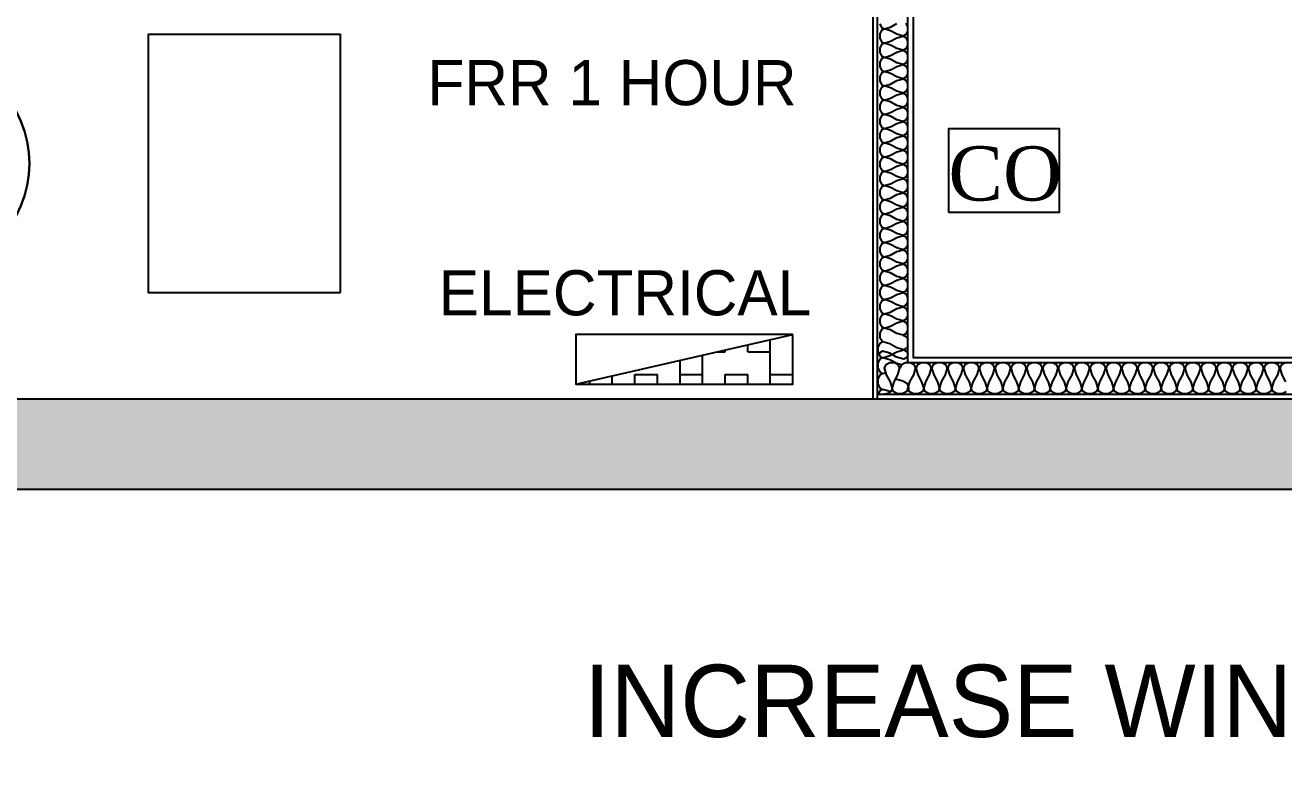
# Model space of a CAD drawing. Header units: inches. Extents: x 120 to 1121, y -124 to 610.
# Drawn here: x 477.5 to 616.9, y 123.9 to 206.2 of the extents above; entities that cross this region are included whole.
import ezdxf

# ---------------------------------------------------------------- set-up
doc = ezdxf.new("R2010")
doc.units = ezdxf.units.IN
doc.header["$LTSCALE"] = 0.5
doc.header["$MEASUREMENT"] = 0
doc.styles.add('WRI3', font='times.ttf', dxfattribs={"height": 18})
doc.dimstyles.get("Standard").update_dxf_attribs({"dimtxt": 8, "dimasz": 3, "dimexe": 0.18, "dimexo": 0.0625, "dimgap": 1.03125, "dimtad": 1, "dimdec": 4, "dimzin": 0, "dimdsep": 46, "dimlunit": 4, "dimtxsty": 'Standard', "dimblk": 'ARCHTICK', "dimcen": 0.09, "dimse1": 1, "dimse2": 1, "dimclrd": 256, "dimclrt": 256, "dimadec": 0, "dimazin": 0, "dimtfac": 1, "dimtdec": 4, "dimtofl": 0, "dimtmove": 2, "dimatfit": 3, "dimfxl": 1, "dimtolj": 1, "dimtzin": 0, "dimlwd": -1, "dimarcsym": 0})

# ---------------------------------------------------------------- blocks, each defined once
blk = doc.blocks.new('_ArchTick')
at = {"color": 0, "linetype": 'ByBlock', "const_width": 0.15}
blk.add_lwpolyline([(-0.5, -0.5), (0.5, 0.5)], dxfattribs=at)
blk = doc.blocks.new('*D27')
at = {"transparency": 16777216}
blk.add_line((448.68, 110.15), (571.36, 110.15), dxfattribs=at)
at = {"layer": 'Defpoints', "color": 0, "transparency": 16777216}
for p in [(448.68, 164.81), (571.36, 164.81), (571.36, 110.15)]:
    blk.add_point(p, dxfattribs=at)
at = {"transparency": 16777216, "xscale": 3, "yscale": 3, "zscale": 3, "rotation": 180}
blk.add_blockref('_ArchTick', (448.68, 110.15), dxfattribs=at)
at = {"transparency": 16777216, "xscale": 3, "yscale": 3, "zscale": 3}
blk.add_blockref('_ArchTick', (571.36, 110.15), dxfattribs=at)
at = {"transparency": 16777216, "insert": (510.02, 115.18), "char_height": 8, "attachment_point": 5}
blk.add_mtext('\\A1;10\'-2 1/2"', dxfattribs=at)
blk = doc.blocks.new('*D52')
at = {"transparency": 16777216}
blk.add_line((822.72, 110.15), (575.86, 110.15), dxfattribs=at)
at = {"layer": 'Defpoints', "color": 0, "transparency": 16777216}
for p in [(575.86, 169.32), (822.72, 169.32), (575.86, 110.15)]:
    blk.add_point(p, dxfattribs=at)
at = {"transparency": 16777216, "xscale": 3, "yscale": 3, "zscale": 3, "rotation": 180}
blk.add_blockref('_ArchTick', (575.86, 110.15), dxfattribs=at)
at = {"transparency": 16777216, "xscale": 3, "yscale": 3, "zscale": 3}
blk.add_blockref('_ArchTick', (822.72, 110.15), dxfattribs=at)
at = {"transparency": 16777216, "insert": (699.29, 115.18), "char_height": 8, "attachment_point": 5}
blk.add_mtext('\\A1;20\'-7"', dxfattribs=at)

msp = doc.modelspace()

# ---------------------------------------------------------------- hatches: boundary and pattern name
at = {"true_color": 0xe6e6e6}
h = msp.add_hatch(dxfattribs=at)
h.set_pattern_fill('BOX', color=254, scale=10)
h.paths.add_polyline_path([(562.50819, 171.93621), (538.47378, 166.42834), (562.50819, 166.42834)])
at = {"true_color": 0xf0f0f0}
h = msp.add_hatch(color=7, dxfattribs=at)
h.dxf.hatch_style = 1
h.paths.add_polyline_path([(741, 164.78106), (571.35784, 164.81173), (457, 164.81173), (457, 154.79738), (741, 154.79738)])

# ---------------------------------------------------------------- linework, layer by layer
for p, q in [((575.23839, 168.78314), (575.23839, 250.68467)), ((538.47378, 166.42834), (562.50819, 171.93621)), ((758.99247, 168.78314), (575.23839, 168.78314)), ((314.49008, 164.81173), (571.35784, 164.81173)), ((571.35784, 164.81173), (759.12666, 164.77779))]:
    msp.add_line(p, q)
for points in [[(435.54739, 292.99524), (435.66357, 522.32356), (441.17145, 522.32356), (441.17145, 532.3379), (176.04189, 532.3379), (176.04189, 303.00957), (145.92947, 303.00957), (145.92947, 194.85472), (304.47576, 194.85472), (304.47576, 154.79738), (837.23848, 154.79738), (793.53377, 154.79738), (789.16966, 154.79738), (759.12666, 154.79738), (759.87772, 154.79738), (759.87772, 159.05348), (761.63024, 159.05348), (761.63024, 157.30096), (759.87772, 157.30096)], [(721.57289, 169.31819), (759.12666, 169.31819), (575.86429, 169.31819), (575.86429, 251.18539), (575.36357, 251.18539), (571.35784, 251.18539), (490.49206, 251.18539), (490.49206, 246.67893), (571.35784, 246.67893), (571.35784, 169.31819), (571.35784, 164.81173)], [(571.85856, 165.31244), (571.85856, 168.81745), (571.85856, 169.31819), (571.85856, 247.17965), (571.35784, 247.17965), (490.49206, 247.17965)], [(571.85856, 164.81173), (571.85856, 165.31244), (754.94293, 165.31244), (759.12666, 165.31244)]]:
    msp.add_lwpolyline(points)
at = {"color": 254, "true_color": 0xdcdcdc}
for points in [[(575.00477, 206.37311), (575.2075, 205.98197), (575.2075, 205.5151), (575.00477, 205.12394), (574.71263, 204.9599), (574.00685, 205.16437), (573.31542, 205.54405), (572.60963, 205.74852), (572.31749, 205.58448), (572.11475, 205.19332), (572.11475, 204.72645), (572.31749, 204.33529), (572.60963, 204.17128), (573.31542, 204.37572), (574.00685, 204.75544), (574.71263, 204.9599), (575.00477, 204.79586), (575.2075, 204.4047), (575.2075, 203.93783), (575.00477, 203.54667), (574.71263, 203.38263), (574.00685, 203.5871), (573.31542, 203.96681), (572.60963, 204.17128), (572.31749, 204.00724), (572.11475, 203.61608), (572.11475, 203.1492), (572.31749, 202.75804), (572.60963, 202.594), (573.31542, 202.79848), (574.00685, 203.17819), (574.71263, 203.38263), (575.00477, 203.21862), (575.2075, 202.82745), (575.2075, 202.36059), (575.00477, 201.96942), (574.71263, 201.80538), (574.00685, 202.00985), (573.31542, 202.38954), (572.60963, 202.594), (572.31749, 202.42997), (572.11475, 202.0388), (572.11475, 201.57194), (572.31749, 201.1808), (572.60963, 201.01676), (573.31542, 201.2212), (574.00685, 201.60092), (574.71263, 201.80538), (575.00477, 201.64135), (575.2075, 201.25018), (575.2075, 200.78332), (575.00477, 200.39215), (574.71263, 200.22812), (574.00685, 200.43258), (573.31542, 200.81229), (572.60963, 201.01676), (572.31749, 200.85272), (572.11475, 200.46156), (572.11475, 199.99469), (572.31749, 199.60353), (572.60963, 199.43949), (573.31542, 199.64396), (574.00685, 200.02367), (574.71263, 200.22812), (575.00477, 200.0641), (575.2075, 199.67294), (575.2075, 199.20607), (575.00477, 198.81491), (574.71263, 198.65087), (574.00685, 198.85533), (573.31542, 199.23504), (572.60963, 199.43949), (572.31749, 199.27545), (572.11475, 198.88429), (572.11475, 198.41742), (572.31749, 198.02628), (572.60963, 197.86224), (573.31542, 198.06668), (574.00685, 198.4464), (574.71263, 198.65087), (575.00477, 198.48683), (575.2075, 198.09567), (575.2075, 197.6288), (575.00477, 197.23764), (574.71263, 197.0736), (574.00685, 197.27807), (573.31542, 197.65778), (572.60963, 197.86224), (572.31749, 197.6982), (572.11475, 197.30704), (572.11475, 196.84017), (572.31749, 196.44901), (572.60963, 196.28497), (573.31542, 196.48944), (574.00685, 196.86916), (574.71263, 197.0736), (575.00477, 196.90958), (575.2075, 196.51842), (575.2075, 196.05155), (575.00477, 195.66039), (574.71263, 195.49635), (574.00685, 195.70082), (573.31542, 196.08053), (572.60963, 196.28497), (572.31749, 196.12093), (572.11475, 195.72977), (572.11475, 195.2629), (572.31749, 194.87176), (572.60963, 194.70772), (573.31542, 194.91217), (574.00685, 195.29188), (574.71263, 195.49635), (575.00477, 195.33232), (575.2075, 194.94115), (575.2075, 194.47428), (575.00477, 194.08312), (574.71263, 193.91908), (574.00685, 194.12355), (573.31542, 194.50326), (572.60963, 194.70772), (572.31749, 194.54369), (572.11475, 194.15252), (572.11475, 193.68566), (572.31749, 193.29449), (572.60963, 193.13046), (573.31542, 193.33492), (574.00685, 193.71464), (574.71263, 193.91908), (575.00477, 193.75507), (575.2075, 193.36391), (575.2075, 192.89704), (575.00477, 192.50588), (574.71263, 192.34184), (574.00685, 192.5463), (573.31542, 192.92601), (572.60963, 193.13046), (572.31749, 192.96642), (572.11475, 192.57526), (572.11475, 192.10839), (572.31749, 191.71725), (572.60963, 191.55321), (573.31542, 191.75765), (574.00685, 192.13736), (574.71263, 192.34184), (575.00477, 192.1778), (575.2075, 191.78664), (575.2075, 191.31976), (575.00477, 190.9286), (574.71263, 190.76456), (574.00685, 190.96903), (573.31542, 191.34874), (572.60963, 191.55321), (572.31749, 191.38917), (572.11475, 190.99801), (572.11475, 190.53114), (572.31749, 190.13998), (572.60963, 189.97594), (573.31542, 190.18041), (574.00685, 190.56012), (574.71263, 190.76456), (575.00477, 190.60055), (575.2075, 190.20939), (575.2075, 189.74252), (575.00477, 189.35136), (574.71263, 189.18732), (574.00685, 189.39179), (573.31542, 189.7715), (572.60963, 189.97594), (572.31749, 189.8119), (572.11475, 189.42074), (572.11475, 188.95389), (572.31749, 188.56273), (572.60963, 188.39869), (573.31542, 188.60314), (574.00685, 188.98285), (574.71263, 189.18732), (575.00477, 189.02328), (575.2075, 188.63212), (575.2075, 188.16524), (575.00477, 187.77408), (574.71263, 187.61004), (574.00685, 187.81452), (573.31542, 188.19423), (572.60963, 188.39869), (572.31749, 188.23466), (572.11475, 187.84349), (572.11475, 187.37663), (572.31749, 186.98546), (572.60963, 186.82142), (573.31542, 187.02589), (574.00685, 187.4056), (574.71263, 187.61004), (575.00477, 187.44604), (575.2075, 187.05487), (575.2075, 186.588), (575.00477, 186.19684), (574.71263, 186.0328), (574.00685, 186.23727), (573.31542, 186.61698), (572.60963, 186.82142), (572.31749, 186.65739), (572.11475, 186.26622), (572.11475, 185.79938), (572.31749, 185.40821), (572.60963, 185.24418), (573.31542, 185.44862), (574.00685, 185.82833), (574.71263, 186.0328), (575.00477, 185.86876), (575.2075, 185.4776), (575.2075, 185.01073), (575.00477, 184.61957), (574.71263, 184.45553), (574.00685, 184.66), (573.31542, 185.03971), (572.60963, 185.24418), (572.31749, 185.08014), (572.11475, 184.68898), (572.11475, 184.22211), (572.31749, 183.83095), (572.60963, 183.66691), (573.31542, 183.87137), (574.00685, 184.25108), (574.71263, 184.45553), (575.00477, 184.29152), (575.2075, 183.90036), (575.2075, 183.43348), (575.00477, 183.04232), (574.71263, 182.87828), (574.00685, 183.08276), (573.31542, 183.46246), (572.60963, 183.66691), (572.31749, 183.50287), (572.11475, 183.11171), (572.11475, 182.64486), (572.31749, 182.2537), (572.60963, 182.08966), (573.31542, 182.29411), (574.00685, 182.67382), (574.71263, 182.87828), (575.00477, 182.71424), (575.2075, 182.32308), (575.2075, 181.85621), (575.00477, 181.46505), (574.71263, 181.30104), (574.00685, 181.50548), (573.31542, 181.8852), (572.60963, 182.08966), (572.31749, 181.92562), (572.11475, 181.53446), (572.11475, 181.06759), (572.31749, 180.67643), (572.60963, 180.51239), (573.31542, 180.71686), (574.00685, 181.09657), (574.71263, 181.30104), (575.00477, 181.137), (575.2075, 180.74584), (575.2075, 180.27896), (575.00477, 179.8878), (574.71263, 179.72376), (574.00685, 179.92824), (573.31542, 180.30795), (572.60963, 180.51239), (572.31749, 180.34836), (572.11475, 179.95719), (572.11475, 179.49035), (572.31749, 179.09918), (572.60963, 178.93515), (573.31542, 179.13959), (574.00685, 179.5193), (574.71263, 179.72376), (575.00477, 179.55973), (575.2075, 179.16856), (575.2075, 178.7017), (575.00477, 178.31053), (574.71263, 178.14652), (574.00685, 178.35096), (573.31542, 178.73068), (572.60963, 178.93515), (572.31749, 178.77111), (572.11475, 178.37995), (572.11475, 177.91308), (572.31749, 177.52192), (572.60963, 177.35788), (573.31542, 177.56234), (574.00685, 177.94205), (574.71263, 178.14652), (575.00477, 177.98248), (575.2075, 177.59132), (575.2075, 177.12445), (575.00477, 176.73329), (574.71263, 176.56925), (574.00685, 176.77372), (573.31542, 177.15343), (572.60963, 177.35788), (572.31749, 177.19384), (572.11475, 176.8027), (572.11475, 176.33583), (572.31749, 175.94467), (572.60963, 175.78063), (573.31542, 175.98507), (574.00685, 176.36478), (574.71263, 176.56925), (575.00477, 176.40521), (575.2075, 176.01405), (575.2075, 175.54718), (575.00477, 175.15602), (574.71263, 174.992), (574.00685, 175.19645), (573.31542, 175.57616), (572.60963, 175.78063), (572.31749, 175.61659), (572.11475, 175.22543), (572.11475, 174.75856), (572.31749, 174.3674), (572.60963, 174.20336), (573.31542, 174.40783), (574.00685, 174.78754), (574.71263, 174.992), (575.00477, 174.82796), (575.2075, 174.4368), (575.2075, 173.96993), (575.00477, 173.57877), (574.71263, 173.41473), (574.00685, 173.6192), (573.31542, 173.99892), (572.60963, 174.20336), (572.31749, 174.03932), (572.11475, 173.64818), (572.11475, 173.18131), (572.31749, 172.79015), (572.60963, 172.62611), (573.31542, 172.83056), (574.00685, 173.21027), (574.71263, 173.41473), (575.00477, 173.2507), (575.2075, 172.85953), (575.2075, 172.39267), (575.00477, 172.0015), (574.71263, 171.83749), (574.00685, 172.04193), (573.31542, 172.42164), (572.60963, 172.62611), (572.31749, 172.46208), (572.11475, 172.07091), (572.11475, 171.60404), (572.44897, 171.10454)], [(572.11475, 206.30372), (572.31749, 205.91256), (572.60963, 205.74852), (573.31542, 205.95299), (574.00685, 206.3327)], [(575.24464, 170.66986), (575.11023, 170.41054), (574.78564, 170.22827), (574.00143, 170.45545), (573.23318, 170.87735), (572.44897, 171.10454), (572.12437, 170.92228), (571.89911, 170.48766), (571.89911, 169.96891), (572.12437, 169.53429), (572.44897, 169.35202), (573.23318, 169.5792), (574.00143, 170.0011), (574.78564, 170.22827), (575.11023, 170.046), (575.24464, 169.7867)], [(575.23839, 169.63458), (575.10399, 169.37525), (574.77939, 169.19302), (573.99519, 169.42018), (573.22693, 169.84208), (572.44272, 170.06926), (572.11812, 169.88701), (572.02984, 169.71667)], [(574.5385, 168.54737), (574.00143, 168.70296), (573.23318, 169.12483), (572.44897, 169.35202), (572.12437, 169.16975), (571.89911, 168.73513), (571.89911, 168.21638), (572.12437, 167.78176), (572.44897, 167.59952), (572.76657, 167.69152)], [(575.2384, 165.89661), (575.05613, 165.57201), (574.62151, 165.34675), (574.10276, 165.34675), (573.66815, 165.57201), (573.48589, 165.89661), (573.71305, 166.68084), (574.13496, 167.44907), (574.36213, 168.23328), (574.17988, 168.55788), (573.74526, 168.78314), (573.22651, 168.78314), (572.79189, 168.55788), (572.60962, 168.23328), (572.83681, 167.44907), (573.25872, 166.68084), (573.48589, 165.89661), (573.35049, 165.62277), (573.02039, 165.40269), (572.60962, 165.31244)], [(575.2384, 165.89661), (575.46557, 166.68084), (575.88747, 167.44907), (576.11464, 168.23328), (575.93239, 168.55788), (575.49776, 168.78314), (574.97902, 168.78314), (574.5444, 168.55788), (574.36213, 168.23328)], [(575.24464, 168.91736), (575.23839, 168.9053)], [(617.11635, 165.57201), (616.68173, 165.34675), (616.16298, 165.34675), (615.72836, 165.57201), (615.54609, 165.89661), (615.77328, 166.68084), (616.19518, 167.44907), (616.42235, 168.23328), (616.24009, 168.55788), (615.80546, 168.78314), (615.28672, 168.78314), (614.85211, 168.55788), (614.66984, 168.23328), (614.89702, 167.44907), (615.31892, 166.68084), (615.54609, 165.89661), (615.36384, 165.57201), (614.92921, 165.34675), (614.41048, 165.34675), (613.97584, 165.57201), (613.79359, 165.89661), (614.02077, 166.68084), (614.44267, 167.44907), (614.66984, 168.23328), (614.48758, 168.55788), (614.05296, 168.78314), (613.53421, 168.78314), (613.0996, 168.55788), (612.91734, 168.23328), (613.14451, 167.44907), (613.56641, 166.68084), (613.79359, 165.89661), (613.61133, 165.57201), (613.17671, 165.34675), (612.65796, 165.34675), (612.22334, 165.57201), (612.04107, 165.89661), (612.26826, 166.68084), (612.69016, 167.44907), (612.91734, 168.23328), (612.73507, 168.55788), (612.30045, 168.78314), (611.78171, 168.78314), (611.34709, 168.55788), (611.16482, 168.23328), (611.392, 167.44907), (611.8139, 166.68084), (612.04107, 165.89661), (611.85882, 165.57201), (611.4242, 165.34675), (610.90545, 165.34675), (610.47083, 165.57201), (610.28856, 165.89661), (610.51576, 166.68084), (610.93765, 167.44907), (611.16482, 168.23328), (610.98256, 168.55788), (610.54793, 168.78314), (610.0292, 168.78314), (609.59458, 168.55788), (609.41232, 168.23328), (609.63949, 167.44907), (610.06139, 166.68084), (610.28856, 165.89661), (610.10632, 165.57201), (609.67169, 165.34675), (609.15295, 165.34675), (608.71832, 165.57201), (608.53606, 165.89661), (608.76324, 166.68084), (609.18514, 167.44907), (609.41232, 168.23328), (609.23005, 168.55788), (608.79543, 168.78314), (608.2767, 168.78314), (607.84208, 168.55788), (607.65981, 168.23328), (607.88698, 167.44907), (608.30888, 166.68084), (608.53606, 165.89661), (608.35381, 165.57201), (607.91918, 165.34675), (607.40043, 165.34675), (606.96581, 165.57201), (606.78356, 165.89661), (607.01073, 166.68084), (607.43264, 167.44907), (607.65981, 168.23328), (607.47754, 168.55788), (607.04292, 168.78314), (606.52419, 168.78314), (606.08956, 168.55788), (605.9073, 168.23328), (606.13448, 167.44907), (606.55638, 166.68084), (606.78356, 165.89661), (606.60129, 165.57201), (606.16667, 165.34675), (605.64792, 165.34675), (605.2133, 165.57201), (605.03105, 165.89661), (605.25823, 166.68084), (605.68013, 167.44907), (605.9073, 168.23328), (605.72504, 168.55788), (605.29041, 168.78314), (604.77168, 168.78314), (604.33705, 168.55788), (604.15479, 168.23328), (604.38196, 167.44907), (604.80386, 166.68084), (605.03105, 165.89661), (604.84879, 165.57201), (604.41416, 165.34675), (603.89542, 165.34675), (603.4608, 165.57201), (603.27854, 165.89661), (603.50571, 166.68084), (603.92761, 167.44907), (604.15479, 168.23328), (603.97253, 168.55788), (603.5379, 168.78314), (603.01917, 168.78314), (602.58455, 168.55788), (602.40228, 168.23328), (602.62945, 167.44907), (603.05136, 166.68084), (603.27854, 165.89661), (603.09628, 165.57201), (602.66165, 165.34675), (602.14291, 165.34675), (601.70828, 165.57201), (601.52603, 165.89661), (601.7532, 166.68084), (602.17511, 167.44907), (602.40228, 168.23328), (602.22001, 168.55788), (601.78539, 168.78314), (601.26666, 168.78314), (600.83203, 168.55788), (600.64977, 168.23328), (600.87695, 167.44907), (601.29885, 166.68084), (601.52603, 165.89661), (601.34376, 165.57201), (600.90914, 165.34675), (600.3904, 165.34675), (599.95577, 165.57201), (599.77352, 165.89661), (600.0007, 166.68084), (600.4226, 167.44907), (600.64977, 168.23328), (600.46751, 168.55788), (600.03289, 168.78314), (599.51415, 168.78314), (599.07952, 168.55788), (598.89726, 168.23328), (599.12443, 167.44907), (599.54633, 166.68084), (599.77352, 165.89661), (599.59126, 165.57201), (599.15664, 165.34675), (598.63789, 165.34675), (598.20327, 165.57201), (598.02102, 165.89661), (598.24818, 166.68084), (598.67008, 167.44907), (598.89726, 168.23328), (598.715, 168.55788), (598.28039, 168.78314), (597.76164, 168.78314), (597.32702, 168.55788), (597.14475, 168.23328), (597.37192, 167.44907), (597.79383, 166.68084), (598.02102, 165.89661), (597.83875, 165.57201), (597.40413, 165.34675), (596.88538, 165.34675), (596.45075, 165.57201), (596.2685, 165.89661), (596.49568, 166.68084), (596.91758, 167.44907), (597.14475, 168.23328), (596.96248, 168.55788), (596.52788, 168.78314), (596.00913, 168.78314), (595.57451, 168.55788), (595.39224, 168.23328), (595.61942, 167.44907), (596.04132, 166.68084), (596.2685, 165.89661), (596.08624, 165.57201), (595.65161, 165.34675), (595.13287, 165.34675), (594.69824, 165.57201), (594.516, 165.89661), (594.74317, 166.68084), (595.16507, 167.44907), (595.39224, 168.23328), (595.20998, 168.55788), (594.77536, 168.78314), (594.25663, 168.78314), (593.822, 168.55788), (593.63974, 168.23328), (593.86691, 167.44907), (594.2888, 166.68084), (594.516, 165.89661), (594.33373, 165.57201), (593.89911, 165.34675), (593.38036, 165.34675), (592.94574, 165.57201), (592.76349, 165.89661), (592.99066, 166.68084), (593.41256, 167.44907), (593.63974, 168.23328), (593.45747, 168.55788), (593.02286, 168.78314), (592.50411, 168.78314), (592.06949, 168.55788), (591.88722, 168.23328), (592.1144, 167.44907), (592.5363, 166.68084), (592.76349, 165.89661), (592.58122, 165.57201), (592.1466, 165.34675), (591.62785, 165.34675), (591.19323, 165.57201), (591.01097, 165.89661), (591.23815, 166.68084), (591.66005, 167.44907), (591.88722, 168.23328), (591.70496, 168.55788), (591.27035, 168.78314), (590.7516, 168.78314), (590.31698, 168.55788), (590.13472, 168.23328), (590.3619, 167.44907), (590.78379, 166.68084), (591.01097, 165.89661), (590.82872, 165.57201), (590.39408, 165.34675), (589.87535, 165.34675), (589.44072, 165.57201), (589.25847, 165.89661), (589.48564, 166.68084), (589.90754, 167.44907), (590.13472, 168.23328), (589.95245, 168.55788), (589.51784, 168.78314), (588.9991, 168.78314), (588.56447, 168.55788), (588.38221, 168.23328), (588.60939, 167.44907), (589.03128, 166.68084), (589.25847, 165.89661), (589.0762, 165.57201), (588.64158, 165.34675), (588.12283, 165.34675), (587.68821, 165.57201), (587.50596, 165.89661), (587.73313, 166.68084), (588.15504, 167.44907), (588.38221, 168.23328), (588.19994, 168.55788), (587.76533, 168.78314), (587.24658, 168.78314), (586.81196, 168.55788), (586.62969, 168.23328), (586.85688, 167.44907), (587.27877, 166.68084), (587.50596, 165.89661), (587.32369, 165.57201), (586.88907, 165.34675), (586.37032, 165.34675), (585.9357, 165.57201), (585.75345, 165.89661), (585.98062, 166.68084), (586.40252, 167.44907), (586.62969, 168.23328), (586.44744, 168.55788), (586.01282, 168.78314), (585.49408, 168.78314), (585.05945, 168.55788), (584.87719, 168.23328), (585.10438, 167.44907), (585.52626, 166.68084), (585.75345, 165.89661), (585.57119, 165.57201), (585.13656, 165.34675), (584.61782, 165.34675), (584.18319, 165.57201), (584.00094, 165.89661), (584.22811, 166.68084), (584.65001, 167.44907), (584.87719, 168.23328), (584.69494, 168.55788), (584.26032, 168.78314), (583.74157, 168.78314), (583.30695, 168.55788), (583.12468, 168.23328), (583.35186, 167.44907), (583.77376, 166.68084), (584.00094, 165.89661), (583.81867, 165.57201), (583.38405, 165.34675), (582.8653, 165.34675), (582.4307, 165.57201), (582.24843, 165.89661), (582.4756, 166.68084), (582.89751, 167.44907), (583.12468, 168.23328), (582.94243, 168.55788), (582.5078, 168.78314), (581.98906, 168.78314), (581.55443, 168.55788), (581.37217, 168.23328), (581.59936, 167.44907), (582.02124, 166.68084), (582.24843, 165.89661), (582.06616, 165.57201), (581.63154, 165.34675), (581.1128, 165.34675), (580.67818, 165.57201), (580.49592, 165.89661), (580.7231, 166.68084), (581.145, 167.44907), (581.37217, 168.23328), (581.18992, 168.55788), (580.75529, 168.78314), (580.23655, 168.78314), (579.80192, 168.55788), (579.61966, 168.23328), (579.84685, 167.44907), (580.26873, 166.68084), (580.49592, 165.89661), (580.31366, 165.57201), (579.87904, 165.34675), (579.36029, 165.34675), (578.92568, 165.57201), (578.74341, 165.89661), (578.97058, 166.68084), (579.39248, 167.44907), (579.61966, 168.23328), (579.43741, 168.55788), (579.00279, 168.78314), (578.48404, 168.78314), (578.04942, 168.55788), (577.86715, 168.23328), (578.09433, 167.44907), (578.51624, 166.68084), (578.74341, 165.89661), (578.56115, 165.57201), (578.12652, 165.34675), (577.60778, 165.34675), (577.17317, 165.57201), (576.9909, 165.89661), (577.21808, 166.68084), (577.63998, 167.44907), (577.86715, 168.23328), (577.6849, 168.55788), (577.25027, 168.78314), (576.73153, 168.78314), (576.2969, 168.55788), (576.11464, 168.23328), (576.34183, 167.44907), (576.76373, 166.68084), (576.9909, 165.89661), (576.80864, 165.57201), (576.37401, 165.34675), (575.85527, 165.34675), (575.42066, 165.57201), (575.30939, 165.77016)], [(617.03923, 168.78314), (616.60462, 168.55788), (616.42235, 168.23328), (616.64952, 167.44907), (617.07143, 166.68084)], [(572.44897, 167.59952), (572.12437, 167.41726), (571.89911, 166.98263), (571.89911, 166.46389), (572.12437, 166.02926), (572.44897, 165.847)], [(574.78564, 166.72325), (574.00143, 166.95044), (573.89363, 167.00964)], [(573.29508, 165.58582), (573.23318, 165.61982), (572.44897, 165.847), (572.12437, 165.66474), (571.94177, 165.31244)]]:
    msp.add_lwpolyline(points, dxfattribs=at)
for points in [[(512.39843, 176.57857), (512.39843, 205.11942), (491.11795, 205.11942), (491.11795, 176.57857)], [(579.72732, 185.47105), (592.01867, 185.47105), (592.01867, 194.67842), (579.72732, 194.67842)], [(562.50819, 171.93621), (538.47378, 171.93621), (538.47378, 166.42834), (562.50819, 166.42834)]]:
    msp.add_lwpolyline(points, close=True)
msp.add_lwpolyline([(453.93803, 190.849, 0.99999889), (477.97244, 190.849, 0.99999963)], format="xyb", close=True)
for points in [[(574.71263, 171.83749, -0.212460235), (575.23839, 171.37742, -0.212460235)], [(574.78564, 166.72325), (575.11023, 166.54102), (575.24464, 166.28169, -0.089756437), (575.30939, 165.77016)]]:
    msp.add_lwpolyline(points, format="xyb", dxfattribs=at)
for centre in [(465.95523, 190.84901), (465.95524, 190.84901)]:
    msp.add_circle(centre, 12.0172)

# ---------------------------------------------------------------- texts
for s, p in [('FRR 1 HOUR', (522.04245, 197.3)), ('ELECTRICAL', (523.29349, 174.03759))]:
    msp.add_text(s, height=5).set_placement(p)
at = {"style": 'WRI3'}
msp.add_text('CO', height=6, dxfattribs=at).set_placement((579.72732, 186.75393))
at = {"insert": (737.15571, 131.30262), "char_height": 8, "attachment_point": 6}
msp.add_mtext('INCREASE WINDOWS SIZE TO 30"X30"', dxfattribs=at)

# ---------------------------------------------------------------- dimensions: what is measured, and where the dimension line sits
for base, p1, p2, text, picture, middle in [((575.86429, 110.14916), (822.71769, 169.31819), (575.86429, 169.31819), '20\'-7"', '*D52', (699.29099, 115.18041)), ((571.35784, 110.14916), (448.6822, 164.81173), (571.35784, 164.81173), '10\'-2 1/2"', '*D27', (510.02002, 115.18041))]:
    dim = msp.add_linear_dim(base=base, p1=p1, p2=p2, text=text, dimstyle='Standard')
    dim.commit()
    dim.dimension.update_dxf_attribs({"geometry": picture, "text_midpoint": middle})

doc.saveas('drawing.dxf')
